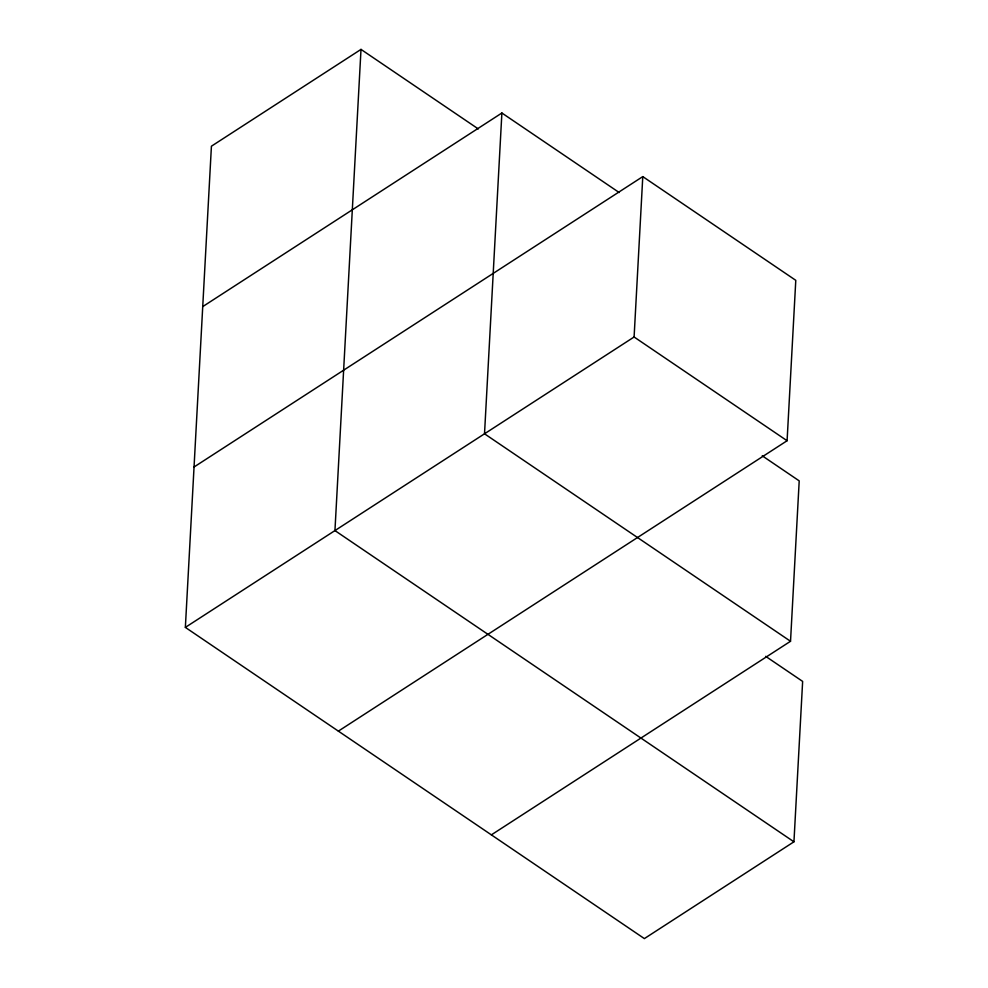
<?xml version="1.0" encoding="UTF-8"?>
<svg xmlns="http://www.w3.org/2000/svg" width="988" height="988" viewBox="0 0 988 988"><rect width="100%" height="100%" fill="white"/><g stroke="black" fill="none" stroke-linecap="round" stroke-linejoin="round"><path stroke-width="1.48" d="M765.663 656.341L802.639 681.399L793.944 841.801L644.374 938.6L185.361 627.392L211.42 146.199L361.003 49.4L478.303 128.934M361.003 49.4L334.944 530.593L793.944 841.801M619.192 192.537L501.892 113.003L484.515 433.794L790.524 641.274L491.369 834.86M185.361 627.392L634.098 336.994L642.78 176.605L795.785 280.333L787.09 440.734L338.365 731.132M790.524 641.274L799.206 480.872L762.23 455.801M202.738 306.601L501.892 113.003M194.056 466.991L642.78 176.605M634.098 336.994L787.09 440.734"/></g></svg>
